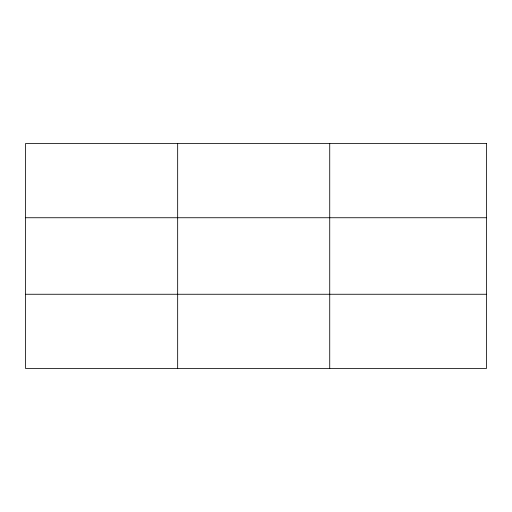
<?xml version="1.0" encoding="UTF-8"?>
<svg xmlns="http://www.w3.org/2000/svg" width="512" height="512" viewBox="0 0 512 512"><rect width="100%" height="100%" fill="white"/><g stroke="black" fill="none" stroke-linecap="round" stroke-linejoin="round"><path stroke-width="0.77" d="M177.664 368.531L177.664 143.469M329.728 368.531L329.728 143.469M25.6 217.741L486.4 217.741M25.6 294.259L486.4 294.259M486.4 143.469L486.4 368.531L25.6 368.531L25.6 143.469L486.4 143.469"/></g></svg>
